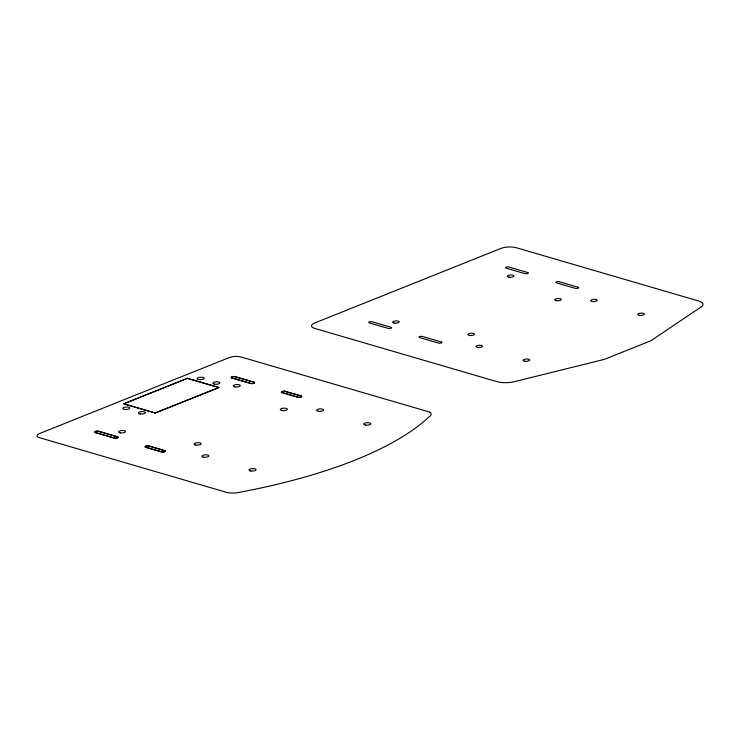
<?xml version="1.0" encoding="UTF-8"?>
<svg xmlns="http://www.w3.org/2000/svg" width="740" height="740" viewBox="0 0 740 740"><rect width="100%" height="100%" fill="white"/><g stroke="black" fill="none" stroke-linecap="round" stroke-linejoin="round"><path stroke-width="1.11" d="M187.414 378.269L123.636 403.8L155.298 413.022L218.994 387.519L187.248 378.297L218.938 387.547L155.076 412.994M187.488 378.362L123.756 403.846L155.372 413.003M285.205 391.423L301.217 395.974L285.205 391.423A2.044 0.703 -3.2 0 0 282.319 391.571A2.044 0.703 -3.2 0 0 282.338 392.57L298.063 397.167A2.044 0.703 -3.2 0 0 300.949 397.019A2.044 0.703 -3.2 0 0 300.921 396.02L301.161 395.928A2.377 0.823 -3.2 0 1 301.18 397.084A2.377 0.823 -3.2 0 1 297.822 397.26L282.097 392.663A2.377 0.823 -3.2 0 1 282.079 391.506A2.377 0.823 -3.2 0 1 285.437 391.331L285.363 391.386M95.358 432.595L114.46 438.006A2.044 0.703 -3.2 0 0 117.355 437.858A2.044 0.703 -3.2 0 0 117.336 436.859L98.466 431.346A2.044 0.703 -3.2 0 0 95.58 431.503A2.044 0.703 -3.2 0 0 95.599 432.493L95.358 432.595A2.377 0.823 -3.2 0 1 95.34 431.429A2.377 0.823 -3.2 0 1 98.698 431.254L117.567 436.767A2.377 0.823 -3.2 0 1 117.595 437.932A2.377 0.823 -3.2 0 1 114.238 438.108L95.516 432.549M164.576 450.54L164.798 450.605A2.377 0.823 -3.2 0 1 164.761 451.714A2.377 0.823 -3.2 0 1 161.403 451.881L145.623 447.238L161.635 451.789A2.044 0.703 -3.2 0 0 164.53 451.641A2.044 0.703 -3.2 0 0 164.502 450.642L149.008 445.952A2.377 0.823 -3.2 0 0 145.66 446.128A2.377 0.823 -3.2 0 0 145.678 447.293L145.974 447.256A2.044 0.703 -3.2 0 1 145.891 446.202A2.044 0.703 -3.2 0 1 148.786 446.054L164.659 450.605M253.922 382.247L235.126 376.632A2.377 0.823 -3.2 0 0 231.759 376.808A2.377 0.823 -3.2 0 0 231.787 377.964L232.018 377.872A2.044 0.703 -3.2 0 1 231.999 376.873A2.044 0.703 -3.2 0 1 234.885 376.725L253.987 382.145A2.377 0.823 -3.2 0 1 254.014 383.302A2.377 0.823 -3.2 0 1 250.657 383.477L231.731 377.909L250.943 383.44A2.044 0.703 -3.2 0 0 253.774 383.237A2.044 0.703 -3.2 0 0 253.755 382.238L253.913 382.192M429.838 412.125L241.083 356.985A8.427 2.905 -3.2 0 0 229.187 357.596L39.423 433.585A8.427 2.905 -3.2 0 0 39.507 437.701L228.253 492.84A14.097 4.865 -3.2 0 0 240.149 492.23L240.491 492.091A336.996 116.365 -3.2 0 0 429.625 416.361L429.921 416.241A14.097 4.865 -3.2 0 0 429.838 412.125M701.178 306.906L650.913 340.733L604.404 359.353L514.587 381.618A14.55 5.023 -3.2 0 1 497.141 381.701L314.75 328.412A11.054 3.82 -3.2 0 1 314.639 323.01L500.666 248.52A11.054 3.82 -3.2 0 1 516.279 247.715L698.68 301.004A14.55 5.023 -3.2 0 1 701.178 306.906M527.731 272.533L508.861 267.02A1.989 0.684 -3.2 0 0 506.049 267.168A1.989 0.684 -3.2 0 0 506.068 268.139L524.938 273.652A1.989 0.684 -3.2 0 0 527.75 273.504A1.989 0.684 -3.2 0 0 527.731 272.533M578.033 287.231L559.163 281.718A1.989 0.684 -3.2 0 0 556.351 281.857A1.989 0.684 -3.2 0 0 556.369 282.828L575.239 288.341A1.989 0.684 -3.2 0 0 578.051 288.202A1.989 0.684 -3.2 0 0 578.033 287.231M390.998 327.284L372.128 321.771A1.989 0.684 -3.2 0 0 369.315 321.918A1.989 0.684 -3.2 0 0 369.343 322.89L388.204 328.403A1.989 0.684 -3.2 0 0 391.016 328.255A1.989 0.684 -3.2 0 0 390.998 327.284M441.327 341.991L422.457 336.478A1.989 0.684 -3.2 0 0 419.645 336.617A1.989 0.684 -3.2 0 0 419.673 337.588L438.533 343.101A1.989 0.684 -3.2 0 0 441.345 342.962A1.989 0.684 -3.2 0 0 441.327 341.991M477.596 347.476A3.321 1.147 -3.2 0 0 482.545 346.228A3.321 1.147 -3.2 0 0 477.55 345.497A3.321 1.147 -3.2 0 0 477.596 347.476M524.762 361.259A3.321 1.147 -3.2 0 0 529.711 360.01A3.321 1.147 -3.2 0 0 524.725 359.279A3.321 1.147 -3.2 0 0 524.762 361.259M592.315 301.541A3.321 1.147 -3.2 0 0 597.263 300.292A3.321 1.147 -3.2 0 0 592.268 299.561A3.321 1.147 -3.2 0 0 592.315 301.541M639.48 315.323A3.321 1.147 -3.2 0 0 644.429 314.075A3.321 1.147 -3.2 0 0 639.443 313.344A3.321 1.147 -3.2 0 0 639.48 315.323M469.53 335.461A3.321 1.147 -3.2 0 0 474.479 334.212A3.321 1.147 -3.2 0 0 469.493 333.481A3.321 1.147 -3.2 0 0 469.53 335.461M556.351 300.699A3.321 1.147 -3.2 0 0 561.299 299.45A3.321 1.147 -3.2 0 0 556.304 298.72A3.321 1.147 -3.2 0 0 556.351 300.699M394.254 323.13A3.321 1.147 -3.2 0 0 399.202 321.882A3.321 1.147 -3.2 0 0 394.217 321.151A3.321 1.147 -3.2 0 0 394.254 323.13M508.972 277.195A3.321 1.147 -3.2 0 0 513.921 275.946A3.321 1.147 -3.2 0 0 508.935 275.215A3.321 1.147 -3.2 0 0 508.972 277.195M235.006 386.928A3.534 1.221 -3.2 0 0 240.287 385.596A3.534 1.221 -3.2 0 0 234.969 384.809A3.534 1.221 -3.2 0 0 235.006 386.928M120.287 432.863A3.534 1.221 -3.2 0 0 125.569 431.531A3.534 1.221 -3.2 0 0 120.25 430.745A3.534 1.221 -3.2 0 0 120.287 432.863M203.63 457.209A3.534 1.221 -3.2 0 0 208.902 455.877A3.534 1.221 -3.2 0 0 203.583 455.091A3.534 1.221 -3.2 0 0 203.63 457.209M318.348 411.274A3.534 1.221 -3.2 0 0 323.621 409.942A3.534 1.221 -3.2 0 0 318.302 409.155A3.534 1.221 -3.2 0 0 318.348 411.274M198.912 379.601A3.534 1.221 -3.2 0 0 204.185 378.269A3.534 1.221 -3.2 0 0 198.866 377.483A3.534 1.221 -3.2 0 0 198.912 379.601M214.637 384.199A3.534 1.221 -3.2 0 0 219.91 382.867A3.534 1.221 -3.2 0 0 214.591 382.081A3.534 1.221 -3.2 0 0 214.637 384.199M124.496 409.396A3.534 1.221 -3.2 0 0 129.778 408.064A3.534 1.221 -3.2 0 0 124.45 407.278A3.534 1.221 -3.2 0 0 124.496 409.396M140.221 413.993A3.534 1.221 -3.2 0 0 145.503 412.661A3.534 1.221 -3.2 0 0 140.174 411.875A3.534 1.221 -3.2 0 0 140.221 413.993M365.514 425.056A3.534 1.221 -3.2 0 0 370.796 423.724A3.534 1.221 -3.2 0 0 365.477 422.938A3.534 1.221 -3.2 0 0 365.514 425.056M250.795 470.992A3.534 1.221 -3.2 0 0 256.077 469.66A3.534 1.221 -3.2 0 0 250.758 468.873A3.534 1.221 -3.2 0 0 250.795 470.992M195.85 445.073A3.534 1.221 -3.2 0 0 201.132 443.741A3.534 1.221 -3.2 0 0 195.813 442.955A3.534 1.221 -3.2 0 0 195.85 445.073M282.088 410.543A3.534 1.221 -3.2 0 0 287.37 409.211A3.534 1.221 -3.2 0 0 282.042 408.425A3.534 1.221 -3.2 0 0 282.088 410.543"/></g></svg>
